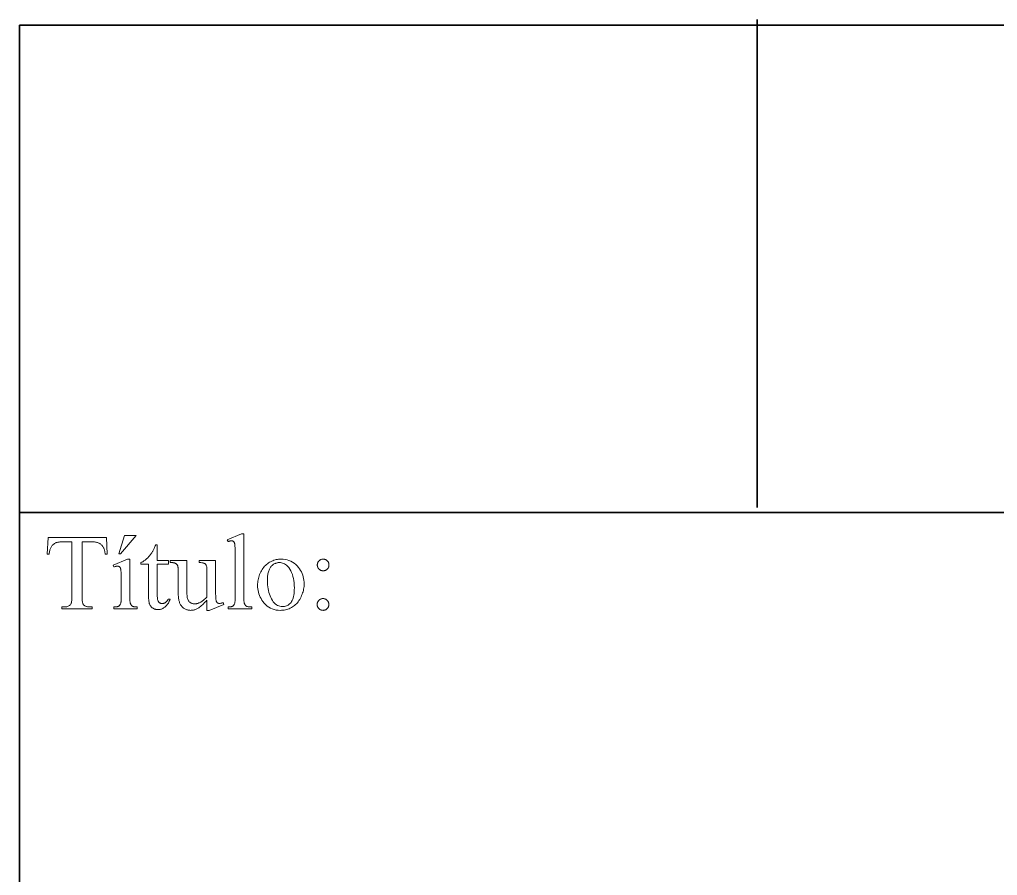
# Model space of a CAD drawing. Extents: x 0 to 297, y 0 to 210.
# Drawn here: x 162 to 202.11, y 35.12 to 70.23 of the extents above; entities that cross this region are included whole.
import ezdxf

# ---------------------------------------------------------------- set-up
doc = ezdxf.new("R2010")
doc.units = 0

msp = doc.modelspace()

# ---------------------------------------------------------------- linework, layer by layer
at = {"color": 7, "lineweight": 35}
for p, q in [((192.259445, 50.205864), (192.259445, 70.230988)), ((162, 70), (287, 70)), ((162, 10), (162, 70)), ((162, 50), (287, 50))]:
    msp.add_line(p, q, dxfattribs=at)
at = {"color": 7, "lineweight": 13}
for points in [[(165.56308, 48.98558), (165.595535, 48.297764), (165.513336, 48.297764), (165.508408, 48.333065), (165.503128, 48.366287), (165.497513, 48.397434), (165.491531, 48.426502), (165.485214, 48.453495), (165.478561, 48.478413), (165.471558, 48.501255), (165.464203, 48.522018), (165.456497, 48.540707), (165.448456, 48.55732), (165.434601, 48.581749), (165.419861, 48.604858), (165.404236, 48.626652), (165.387711, 48.647121), (165.370316, 48.666275), (165.35202, 48.684109), (165.332855, 48.700623), (165.31279, 48.715816), (165.29184, 48.729694), (165.270004, 48.742249), (165.247025, 48.753551), (165.222641, 48.76366), (165.196838, 48.772583), (165.169647, 48.780315), (165.141037, 48.786861), (165.111038, 48.792213), (165.07962, 48.796375), (165.046799, 48.799351), (165.012558, 48.801136), (164.976929, 48.801731), (164.563812, 48.801731), (164.563812, 46.560921), (164.564392, 46.508881), (164.566147, 46.460907), (164.569061, 46.417), (164.573151, 46.377159), (164.5784, 46.341385), (164.584824, 46.309677), (164.592422, 46.282032), (164.601181, 46.258457), (164.611115, 46.238949), (164.622208, 46.223503), (164.639526, 46.206242), (164.65863, 46.1908), (164.679504, 46.177174), (164.702148, 46.165363), (164.726563, 46.155373), (164.752762, 46.147194), (164.780731, 46.140835), (164.810471, 46.136295), (164.84198, 46.133568), (164.875275, 46.13266), (164.976929, 46.13266), (164.976929, 46.052631), (163.733231, 46.052631), (163.733231, 46.13266), (163.837051, 46.13266), (163.873184, 46.133785), (163.907135, 46.137157), (163.938934, 46.142784), (163.968567, 46.150658), (163.996033, 46.160778), (164.021347, 46.173149), (164.044479, 46.187771), (164.06546, 46.204643), (164.08429, 46.223763), (164.100937, 46.245132), (164.109985, 46.26075), (164.118073, 46.279915), (164.125198, 46.302624), (164.131393, 46.328884), (164.136627, 46.358688), (164.140915, 46.39204), (164.144241, 46.42894), (164.146622, 46.469387), (164.148041, 46.513382), (164.148529, 46.560921), (164.148529, 48.801731), (163.795959, 48.801731), (163.756058, 48.801426), (163.718536, 48.800518), (163.68338, 48.799004), (163.65062, 48.796886), (163.620224, 48.794159), (163.592209, 48.790829), (163.566589, 48.786892), (163.543335, 48.782349), (163.522461, 48.777203), (163.503967, 48.77145), (163.481796, 48.762474), (163.460281, 48.751984), (163.439407, 48.739979), (163.419174, 48.72646), (163.399597, 48.711426), (163.380676, 48.694881), (163.362396, 48.676819), (163.344772, 48.657246), (163.327789, 48.636158), (163.311462, 48.613556), (163.296112, 48.589371), (163.282043, 48.563545), (163.269287, 48.536079), (163.257828, 48.506966), (163.24765, 48.476208), (163.238785, 48.443806), (163.231216, 48.409763), (163.224945, 48.374073), (163.219971, 48.336742), (163.216293, 48.297764), (163.134109, 48.297764), (163.168716, 48.98558)], [(166.78299, 49.05912), (166.144913, 48.312904), (166.071381, 48.312904), (166.298492, 49.05912)], [(171.201874, 49.128334), (171.201874, 46.500359), (171.202148, 46.464413), (171.202957, 46.430973), (171.204315, 46.400043), (171.206207, 46.37162), (171.208633, 46.345711), (171.211609, 46.322308), (171.215118, 46.301414), (171.219177, 46.283028), (171.22377, 46.267151), (171.228912, 46.253784), (171.234604, 46.241966), (171.240891, 46.230728), (171.247757, 46.220074), (171.255219, 46.210007), (171.263245, 46.200523), (171.271866, 46.191624), (171.281067, 46.183304), (171.290863, 46.175571), (171.301224, 46.168423), (171.31218, 46.161861), (171.324402, 46.155903), (171.338577, 46.15057), (171.354691, 46.145866), (171.372742, 46.141788), (171.392761, 46.138336), (171.414703, 46.135517), (171.438614, 46.13332), (171.464447, 46.131752), (171.492249, 46.13081), (171.521988, 46.130497), (171.521988, 46.052631), (170.550827, 46.052631), (170.550827, 46.130497), (170.577209, 46.130779), (170.601868, 46.131622), (170.624802, 46.133026), (170.645996, 46.134995), (170.665466, 46.137527), (170.683197, 46.140621), (170.699203, 46.144276), (170.713486, 46.148495), (170.726028, 46.153275), (170.736847, 46.158615), (170.746582, 46.164608), (170.755875, 46.171333), (170.76474, 46.178795), (170.773178, 46.186993), (170.781189, 46.195927), (170.788757, 46.205593), (170.795883, 46.216), (170.802597, 46.227139), (170.808868, 46.239014), (170.814713, 46.251621), (170.820053, 46.265789), (170.824829, 46.282337), (170.829041, 46.301262), (170.832703, 46.322567), (170.8358, 46.346252), (170.838333, 46.372314), (170.840302, 46.400757), (170.841705, 46.43158), (170.842545, 46.464779), (170.842819, 46.500359), (170.842819, 48.299927), (170.842682, 48.364395), (170.842224, 48.423691), (170.841461, 48.477818), (170.840408, 48.526775), (170.839035, 48.570564), (170.837372, 48.609184), (170.835403, 48.642635), (170.83313, 48.670914), (170.830566, 48.694027), (170.827682, 48.711967), (170.824478, 48.726837), (170.820892, 48.740734), (170.81694, 48.753658), (170.812637, 48.76561), (170.807953, 48.776585), (170.802902, 48.786591), (170.797485, 48.79562), (170.791687, 48.803677), (170.785538, 48.81076), (170.779022, 48.816872), (170.772125, 48.822212), (170.764877, 48.826992), (170.757248, 48.831211), (170.749252, 48.834866), (170.740891, 48.837959), (170.732178, 48.840488), (170.723068, 48.842457), (170.713608, 48.843864), (170.703781, 48.844707), (170.693588, 48.84499), (170.682037, 48.844643), (170.669876, 48.843605), (170.65712, 48.841873), (170.643753, 48.839451), (170.629776, 48.836338), (170.615204, 48.832531), (170.600021, 48.828033), (170.584229, 48.822842), (170.567825, 48.816956), (170.550827, 48.810383), (170.514053, 48.886086), (171.104538, 49.128334)], [(167.65033, 48.684933), (167.65033, 48.033886), (168.11319, 48.033886), (168.11319, 47.882481), (167.65033, 47.882481), (167.65033, 46.597694), (167.650879, 46.560448), (167.652527, 46.525711), (167.655289, 46.493481), (167.659149, 46.463764), (167.664108, 46.436554), (167.670181, 46.411854), (167.677353, 46.38966), (167.685623, 46.36998), (167.695007, 46.352806), (167.705475, 46.338139), (167.716827, 46.325401), (167.72879, 46.314003), (167.741394, 46.303944), (167.754623, 46.295227), (167.768478, 46.287849), (167.782959, 46.281818), (167.798065, 46.277122), (167.813797, 46.273769), (167.83017, 46.271759), (167.847153, 46.271088), (167.861389, 46.27153), (167.875534, 46.272861), (167.889587, 46.275078), (167.903564, 46.278183), (167.91745, 46.282173), (167.931244, 46.287052), (167.944962, 46.292816), (167.958588, 46.299465), (167.972122, 46.307003), (167.98558, 46.31543), (167.998688, 46.324718), (168.011185, 46.33485), (168.023087, 46.345829), (168.034378, 46.357651), (168.045059, 46.370312), (168.055145, 46.38382), (168.064621, 46.39817), (168.073486, 46.413368), (168.081741, 46.429405), (168.089401, 46.446285), (168.173752, 46.446285), (168.15799, 46.404942), (168.140961, 46.365696), (168.122696, 46.328548), (168.103165, 46.293495), (168.082367, 46.260544), (168.060333, 46.229691), (168.037033, 46.200935), (168.012482, 46.174274), (167.986679, 46.149715), (167.959625, 46.127254), (167.931854, 46.106911), (167.9039, 46.088711), (167.875793, 46.072651), (167.847504, 46.058731), (167.819031, 46.046955), (167.79039, 46.037319), (167.761581, 46.029823), (167.732605, 46.024471), (167.703445, 46.021259), (167.674118, 46.020187), (167.654266, 46.020741), (167.634491, 46.022392), (167.614807, 46.02515), (167.595215, 46.029011), (167.575699, 46.033978), (167.556274, 46.040043), (167.536942, 46.047215), (167.5177, 46.055485), (167.498535, 46.064861), (167.479446, 46.075344), (167.460922, 46.086849), (167.443375, 46.099308), (167.426834, 46.112717), (167.41127, 46.127079), (167.396713, 46.142395), (167.383163, 46.158657), (167.37059, 46.175877), (167.359024, 46.194046), (167.34845, 46.213165), (167.338867, 46.233238), (167.330231, 46.254898), (167.32251, 46.27879), (167.315689, 46.304905), (167.309784, 46.333252), (167.304794, 46.363823), (167.300705, 46.396626), (167.297531, 46.431656), (167.295258, 46.46891), (167.2939, 46.508396), (167.293442, 46.550106), (167.293442, 47.882481), (166.979813, 47.882481), (166.979813, 47.953857), (167.003662, 47.964035), (167.027618, 47.975529), (167.051682, 47.988346), (167.075851, 48.00248), (167.100128, 48.017933), (167.124512, 48.034706), (167.149002, 48.052799), (167.173615, 48.072212), (167.198318, 48.092945), (167.223145, 48.114998), (167.247742, 48.13813), (167.271805, 48.162106), (167.295334, 48.186924), (167.318314, 48.212589), (167.340759, 48.239094), (167.362656, 48.266445), (167.384018, 48.29464), (167.404831, 48.323677), (167.42511, 48.353558), (167.444839, 48.384281), (167.455185, 48.402084), (167.466309, 48.422611), (167.478195, 48.445862), (167.490875, 48.47184), (167.504333, 48.500542), (167.518555, 48.531967), (167.533569, 48.56612), (167.549362, 48.603001), (167.565933, 48.642601), (167.583267, 48.684933)], [(166.525589, 48.092285), (166.525589, 46.500359), (166.525879, 46.464401), (166.526718, 46.430931), (166.528122, 46.399944), (166.53009, 46.371449), (166.532623, 46.34544), (166.535721, 46.321918), (166.539368, 46.300884), (166.543594, 46.282337), (166.54837, 46.266277), (166.553711, 46.252705), (166.559586, 46.240688), (166.565948, 46.229301), (166.572815, 46.21854), (166.580185, 46.208405), (166.588043, 46.198902), (166.596405, 46.190022), (166.60527, 46.18177), (166.614624, 46.174145), (166.624466, 46.167149), (166.634827, 46.160778), (166.646301, 46.155025), (166.659531, 46.149876), (166.6745, 46.145336), (166.691238, 46.141399), (166.709717, 46.138069), (166.72995, 46.135342), (166.751938, 46.133221), (166.775681, 46.13171), (166.801163, 46.130798), (166.8284, 46.130497), (166.8284, 46.052631), (165.865891, 46.052631), (165.865891, 46.130497), (165.893936, 46.130779), (165.920059, 46.131622), (165.944275, 46.133026), (165.966599, 46.134995), (165.987015, 46.137527), (166.005539, 46.140621), (166.022156, 46.144276), (166.03685, 46.148495), (166.049667, 46.153275), (166.060562, 46.158615), (166.070313, 46.164608), (166.079636, 46.171333), (166.088562, 46.178795), (166.097076, 46.186993), (166.105179, 46.195927), (166.112869, 46.205593), (166.120148, 46.216), (166.127014, 46.227139), (166.133469, 46.239014), (166.139511, 46.251621), (166.14505, 46.265789), (166.150024, 46.282337), (166.154404, 46.301262), (166.158203, 46.322567), (166.161407, 46.346252), (166.164032, 46.372314), (166.166077, 46.400757), (166.167542, 46.43158), (166.168411, 46.464779), (166.168716, 46.500359), (166.168716, 47.263878), (166.168518, 47.326065), (166.167938, 47.383705), (166.166962, 47.436806), (166.165588, 47.485363), (166.163849, 47.529381), (166.161697, 47.568855), (166.159164, 47.603786), (166.15625, 47.634174), (166.152939, 47.660023), (166.149246, 47.681328), (166.146042, 47.694748), (166.142502, 47.707325), (166.138596, 47.719059), (166.134369, 47.72995), (166.129776, 47.739998), (166.124847, 47.749199), (166.119568, 47.757561), (166.113937, 47.765076), (166.107971, 47.771748), (166.101654, 47.777576), (166.094925, 47.782715), (166.087723, 47.787312), (166.080048, 47.791367), (166.071899, 47.79488), (166.063263, 47.797855), (166.054153, 47.800289), (166.044571, 47.802181), (166.034515, 47.803532), (166.023987, 47.804344), (166.01297, 47.804615), (166.00061, 47.804291), (165.987717, 47.803314), (165.974304, 47.801693), (165.960373, 47.799423), (165.945923, 47.796501), (165.930954, 47.792934), (165.915466, 47.788715), (165.89946, 47.783852), (165.882935, 47.778336), (165.865891, 47.772171), (165.835617, 47.850037), (166.432587, 48.092285)], [(170.042542, 48.033886), (170.042542, 46.833454), (170.042694, 46.767342), (170.043182, 46.706573), (170.043991, 46.65115), (170.045135, 46.601067), (170.0466, 46.556328), (170.04837, 46.51693), (170.050491, 46.482872), (170.052917, 46.454159), (170.055679, 46.43079), (170.058762, 46.412762), (170.062195, 46.397869), (170.066025, 46.383907), (170.070251, 46.370876), (170.074844, 46.358772), (170.079849, 46.347603), (170.085236, 46.33736), (170.091003, 46.328049), (170.097168, 46.319668), (170.103729, 46.312218), (170.110672, 46.305695), (170.11792, 46.299942), (170.125427, 46.294796), (170.133148, 46.290253), (170.141129, 46.286316), (170.149338, 46.282986), (170.157776, 46.280258), (170.166458, 46.278141), (170.175385, 46.276627), (170.18454, 46.275719), (170.193939, 46.275414), (170.20752, 46.275784), (170.221451, 46.276886), (170.235733, 46.278725), (170.250351, 46.281296), (170.26532, 46.284607), (170.28064, 46.288651), (170.296295, 46.29343), (170.312302, 46.298946), (170.328644, 46.305199), (170.345352, 46.312183), (170.375626, 46.236481), (169.78299, 45.992069), (169.685654, 45.992069), (169.685654, 46.411678), (169.635818, 46.358364), (169.588409, 46.309155), (169.543411, 46.264057), (169.500854, 46.223072), (169.460709, 46.186192), (169.422989, 46.153423), (169.38768, 46.124767), (169.354813, 46.100216), (169.324356, 46.079777), (169.296326, 46.063446), (169.269348, 46.049885), (169.242081, 46.03775), (169.214493, 46.027042), (169.186615, 46.017765), (169.158432, 46.009914), (169.129944, 46.00349), (169.101166, 45.998493), (169.072067, 45.994923), (169.042679, 45.992783), (169.01297, 45.992069), (168.980118, 45.993031), (168.948135, 45.995918), (168.917038, 46.000732), (168.886841, 46.007469), (168.857513, 46.016132), (168.829086, 46.026718), (168.801544, 46.03923), (168.774887, 46.053669), (168.749115, 46.070034), (168.724228, 46.088322), (168.700531, 46.10812), (168.678329, 46.129028), (168.657623, 46.151035), (168.638397, 46.174145), (168.620667, 46.19836), (168.604446, 46.223679), (168.589706, 46.250095), (168.576447, 46.277622), (168.564697, 46.306248), (168.554428, 46.335976), (168.545395, 46.367512), (168.537308, 46.401558), (168.530167, 46.43811), (168.523987, 46.477173), (168.518738, 46.518745), (168.514465, 46.562824), (168.511139, 46.609417), (168.508759, 46.658516), (168.507324, 46.710121), (168.506851, 46.76424), (168.506851, 47.648884), (168.506546, 47.676136), (168.50563, 47.701656), (168.50412, 47.725449), (168.501999, 47.747513), (168.499283, 47.767845), (168.495941, 47.786446), (168.492004, 47.803314), (168.487473, 47.818459), (168.482315, 47.831867), (168.476563, 47.843548), (168.470215, 47.854115), (168.463287, 47.864182), (168.455765, 47.873753), (168.447678, 47.882828), (168.43898, 47.891403), (168.429718, 47.899479), (168.419861, 47.907063), (168.409424, 47.914146), (168.398407, 47.920731), (168.38681, 47.926819), (168.373947, 47.932346), (168.359161, 47.937244), (168.342453, 47.941517), (168.323822, 47.945164), (168.303268, 47.948181), (168.280777, 47.950569), (168.256363, 47.952332), (168.230042, 47.953468), (168.201782, 47.953976), (168.1716, 47.953857), (168.1716, 48.033886), (168.865891, 48.033886), (168.865891, 46.708004), (168.866867, 46.654533), (168.869751, 46.604874), (168.874557, 46.559021), (168.881302, 46.516972), (168.889954, 46.478729), (168.900543, 46.444298), (168.913055, 46.41367), (168.92749, 46.386848), (168.943863, 46.363834), (168.962143, 46.344627), (168.981796, 46.32819), (169.002243, 46.31348), (169.023499, 46.300503), (169.045547, 46.289257), (169.068405, 46.279739), (169.092056, 46.271954), (169.116501, 46.265896), (169.141754, 46.26157), (169.167816, 46.258976), (169.194672, 46.25811), (169.213516, 46.258694), (169.232864, 46.260448), (169.252701, 46.263367), (169.273056, 46.267456), (169.293884, 46.272709), (169.315231, 46.279133), (169.337067, 46.286728), (169.35939, 46.295486), (169.382217, 46.305416), (169.405548, 46.316509), (169.429565, 46.32925), (169.454483, 46.344109), (169.48027, 46.361088), (169.506943, 46.380188), (169.534515, 46.401405), (169.562973, 46.424744), (169.592316, 46.450203), (169.622543, 46.477779), (169.653656, 46.507477), (169.685654, 46.539291), (169.685654, 47.661861), (169.685028, 47.694511), (169.683182, 47.724976), (169.680099, 47.753254), (169.675781, 47.77935), (169.670242, 47.803261), (169.663467, 47.824989), (169.655441, 47.844532), (169.646194, 47.861889), (169.635727, 47.87706), (169.624008, 47.890049), (169.610352, 47.901394), (169.594025, 47.911636), (169.575043, 47.920776), (169.553406, 47.92881), (169.529114, 47.935741), (169.502151, 47.94157), (169.472534, 47.946297), (169.440247, 47.949921), (169.405304, 47.952438), (169.367706, 47.953857), (169.367706, 48.033886)], [(172.720261, 48.092285), (172.808472, 48.088867), (172.893127, 48.078617), (172.974228, 48.061527), (173.051788, 48.037605), (173.125809, 48.006847), (173.196274, 47.969257), (173.263199, 47.924831), (173.326569, 47.873569), (173.386398, 47.815472), (173.442688, 47.750542), (173.486649, 47.691277), (173.526001, 47.63028), (173.560715, 47.567554), (173.590805, 47.503101), (173.616257, 47.436913), (173.637085, 47.368996), (173.65329, 47.299351), (173.664856, 47.227974), (173.671799, 47.154865), (173.674118, 47.080029), (173.672836, 47.026756), (173.669006, 46.973351), (173.662628, 46.919819), (173.653702, 46.866158), (173.642212, 46.812363), (173.628174, 46.758442), (173.611588, 46.704391), (173.592438, 46.650208), (173.570755, 46.595898), (173.546509, 46.541454), (173.52002, 46.488293), (173.491608, 46.437809), (173.461273, 46.390007), (173.429016, 46.344887), (173.394821, 46.302452), (173.358719, 46.262695), (173.320679, 46.225624), (173.280716, 46.191235), (173.238831, 46.159523), (173.195023, 46.130497), (173.14975, 46.104195), (173.103439, 46.080662), (173.056137, 46.059898), (173.007797, 46.041904), (172.95845, 46.026676), (172.908081, 46.014217), (172.856705, 46.004528), (172.804306, 45.997604), (172.7509, 45.993454), (172.696472, 45.992069), (172.608765, 45.995636), (172.524734, 46.006344), (172.444382, 46.024189), (172.367706, 46.049171), (172.294708, 46.081291), (172.225372, 46.120548), (172.159729, 46.166943), (172.097763, 46.220474), (172.039474, 46.281147), (171.984863, 46.348953), (171.942535, 46.409821), (171.904663, 46.472157), (171.871246, 46.535961), (171.842285, 46.601238), (171.81778, 46.667988), (171.797714, 46.736206), (171.78212, 46.805897), (171.770981, 46.87706), (171.764297, 46.949688), (171.76207, 47.023792), (171.763428, 47.078266), (171.767487, 47.132675), (171.774246, 47.187019), (171.783707, 47.241299), (171.795868, 47.295513), (171.810745, 47.349663), (171.828308, 47.403744), (171.848587, 47.457764), (171.871582, 47.511719), (171.897263, 47.565609), (171.925156, 47.618061), (171.954758, 47.667702), (171.986053, 47.714527), (172.019073, 47.758545), (172.053802, 47.799747), (172.09024, 47.838139), (172.128387, 47.873718), (172.168228, 47.90649), (172.209793, 47.936447), (172.253067, 47.963589), (172.297455, 47.988041), (172.342346, 48.009922), (172.387772, 48.029224), (172.433716, 48.045956), (172.480179, 48.060112), (172.527145, 48.071693), (172.574646, 48.080704), (172.622665, 48.087139), (172.671204, 48.091)], [(172.653214, 47.951694), (172.630264, 47.951012), (172.607315, 47.948967), (172.584335, 47.94556), (172.561325, 47.940792), (172.5383, 47.934662), (172.515259, 47.927166), (172.492188, 47.918308), (172.469101, 47.908089), (172.445984, 47.896507), (172.422852, 47.88356), (172.400146, 47.868908), (172.378342, 47.8522), (172.357422, 47.833435), (172.337372, 47.812618), (172.318222, 47.789745), (172.299957, 47.764816), (172.282578, 47.737835), (172.266083, 47.708797), (172.250473, 47.677704), (172.235764, 47.644558), (172.222198, 47.609409), (172.210068, 47.572315), (172.199356, 47.533272), (172.190079, 47.492287), (172.18222, 47.449352), (172.175797, 47.404469), (172.170807, 47.357643), (172.167236, 47.308868), (172.1651, 47.258148), (172.164383, 47.205479), (172.166107, 47.120152), (172.171265, 47.037201), (172.179855, 46.956635), (172.191895, 46.878441), (172.207367, 46.802631), (172.226288, 46.729198), (172.248642, 46.658146), (172.274429, 46.589474), (172.303665, 46.523178), (172.336334, 46.459263), (172.371826, 46.399673), (172.409485, 46.346359), (172.449341, 46.299316), (172.491379, 46.258545), (172.535599, 46.224045), (172.582001, 46.19582), (172.6306, 46.173862), (172.681366, 46.158184), (172.734329, 46.148773), (172.789474, 46.145638), (172.830704, 46.147369), (172.870453, 46.152557), (172.908737, 46.161213), (172.945557, 46.173325), (172.980896, 46.188896), (173.014771, 46.207932), (173.047165, 46.230427), (173.078094, 46.256382), (173.107559, 46.285797), (173.135544, 46.318672), (173.161438, 46.355766), (173.184601, 46.397839), (173.205032, 46.444881), (173.222748, 46.496899), (173.237747, 46.553894), (173.25, 46.61586), (173.259552, 46.682804), (173.266357, 46.754723), (173.270447, 46.831615), (173.271805, 46.913483), (173.269531, 47.016785), (173.262726, 47.115589), (173.251373, 47.209892), (173.235474, 47.299698), (173.215027, 47.385002), (173.190048, 47.465813), (173.160522, 47.542118), (173.126465, 47.61393), (173.087845, 47.68124), (173.044708, 47.744053), (173.013138, 47.783504), (172.979904, 47.818802), (172.944962, 47.849949), (172.908356, 47.876942), (172.870041, 47.899784), (172.830048, 47.918472), (172.788376, 47.933006), (172.744995, 47.94339), (172.699951, 47.949619)], [(174.452774, 48.094448), (174.472382, 48.093746), (174.491409, 48.091637), (174.509842, 48.088123), (174.527695, 48.083202), (174.544968, 48.076874), (174.561661, 48.069141), (174.577759, 48.060005), (174.593277, 48.049458), (174.608215, 48.03751), (174.622559, 48.024151), (174.635925, 48.0098), (174.647873, 47.994865), (174.658417, 47.979347), (174.667557, 47.963245), (174.675293, 47.946556), (174.68161, 47.929287), (174.686539, 47.91143), (174.690048, 47.89299), (174.692154, 47.87397), (174.692856, 47.854362), (174.692154, 47.834755), (174.690048, 47.815731), (174.686539, 47.797291), (174.68161, 47.779438), (174.675293, 47.762165), (174.667557, 47.74548), (174.658417, 47.729378), (174.647873, 47.713856), (174.635925, 47.698921), (174.622559, 47.68457), (174.608215, 47.671215), (174.593277, 47.659264), (174.577759, 47.64872), (174.561661, 47.63958), (174.544968, 47.631847), (174.527695, 47.625523), (174.509842, 47.620602), (174.491409, 47.617088), (174.472382, 47.614979), (174.452774, 47.614277), (174.433167, 47.614979), (174.414139, 47.617088), (174.395706, 47.620602), (174.377853, 47.625523), (174.36058, 47.631847), (174.343887, 47.63958), (174.327789, 47.64872), (174.312271, 47.659264), (174.297333, 47.671215), (174.28299, 47.68457), (174.269623, 47.698921), (174.257675, 47.713856), (174.247131, 47.729378), (174.237991, 47.74548), (174.230255, 47.762165), (174.223938, 47.779438), (174.219009, 47.797291), (174.2155, 47.815731), (174.213394, 47.834755), (174.212692, 47.854362), (174.213394, 47.87397), (174.2155, 47.89299), (174.219009, 47.91143), (174.223938, 47.929287), (174.230255, 47.946556), (174.237991, 47.963245), (174.247131, 47.979347), (174.257675, 47.994865), (174.269623, 48.0098), (174.28299, 48.024151), (174.297333, 48.03751), (174.312271, 48.049458), (174.327789, 48.060005), (174.343887, 48.069141), (174.36058, 48.076874), (174.377853, 48.083202), (174.395706, 48.088123), (174.414139, 48.091637), (174.433167, 48.093746)], [(174.448456, 46.474403), (174.46846, 46.47369), (174.487854, 46.47155), (174.506622, 46.467979), (174.52475, 46.462986), (174.542267, 46.456562), (174.559143, 46.448708), (174.575409, 46.43943), (174.591034, 46.428722), (174.606033, 46.416588), (174.620407, 46.403027), (174.633759, 46.38847), (174.645706, 46.373352), (174.65625, 46.35767), (174.66539, 46.341427), (174.673126, 46.324623), (174.679443, 46.307251), (174.684372, 46.289322), (174.687881, 46.270828), (174.690002, 46.251774), (174.690704, 46.232155), (174.689987, 46.212547), (174.687851, 46.193527), (174.68428, 46.175087), (174.679276, 46.15723), (174.672852, 46.139961), (174.665009, 46.123272), (174.655731, 46.10717), (174.64502, 46.091652), (174.632889, 46.076717), (174.619324, 46.062366), (174.604767, 46.049007), (174.589645, 46.03706), (174.573959, 46.026512), (174.557724, 46.017376), (174.540909, 46.009644), (174.523544, 46.003315), (174.505615, 45.998394), (174.487122, 45.994881), (174.468063, 45.992771), (174.448456, 45.992069), (174.428848, 45.992771), (174.409821, 45.994881), (174.391388, 45.998394), (174.37352, 46.003315), (174.356247, 46.009644), (174.339569, 46.017376), (174.323456, 46.026512), (174.307938, 46.03706), (174.293015, 46.049007), (174.278656, 46.062366), (174.265305, 46.076717), (174.253357, 46.091652), (174.242813, 46.10717), (174.233673, 46.123272), (174.225937, 46.139961), (174.219604, 46.15723), (174.214691, 46.175087), (174.211182, 46.193527), (174.209061, 46.212547), (174.208359, 46.232155), (174.209061, 46.251774), (174.211182, 46.270828), (174.214691, 46.289322), (174.219604, 46.307251), (174.225937, 46.324623), (174.233673, 46.341427), (174.242813, 46.35767), (174.253357, 46.373352), (174.265305, 46.38847), (174.278656, 46.403027), (174.293015, 46.416588), (174.307938, 46.428722), (174.323456, 46.43943), (174.339569, 46.448708), (174.356247, 46.456562), (174.37352, 46.462986), (174.391388, 46.467979), (174.409821, 46.47155), (174.428848, 46.47369)]]:
    msp.add_lwpolyline(points, close=True, dxfattribs=at)

doc.saveas('drawing.dxf')
